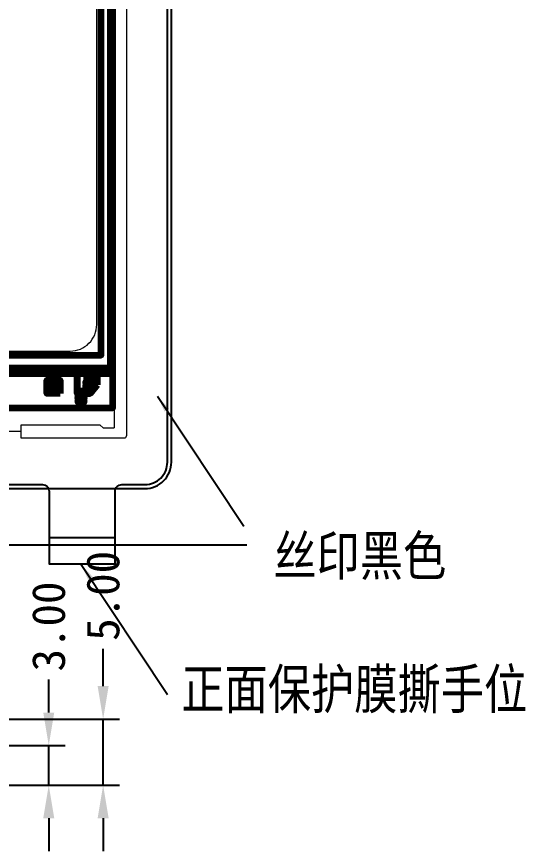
# Model space of a CAD drawing. Header units: inches. Extents: x 240 to 1407, y -538 to -118.
# Drawn here: x 1024.6 to 1063.1, y -395.4 to -332.3 of the extents above; entities that cross this region are included whole.
import ezdxf
from ezdxf.enums import TextEntityAlignment as Align

# ---------------------------------------------------------------- set-up
doc = ezdxf.new("R2010")
doc.units = ezdxf.units.IN
doc.header["$LTSCALE"] = 1.21
doc.header["$MEASUREMENT"] = 0
doc.header["$PDMODE"] = 3
doc.header["$PDSIZE"] = 0.3125
doc.layers.get('0').update_dxf_attribs({"linetype": 'CONTINUOUS'})
doc.layers.get('Defpoints').update_dxf_attribs({"linetype": 'CONTINUOUS'})
for name, color, linetype, lineweight in [('2ITO.drawing', 4, 'CONTINUOUS', 100), ('DIM', 123, 'CONTINUOUS', 9), ('FPC', 40, 'CONTINUOUS', 20), ('GATE.drawing', 3, 'CONTINUOUS', 100), ('PVX.drawing', 8, 'CONTINUOUS', 100), ('TFT_line.drawing', 3, 'CONTINUOUS', 100)]:
    doc.layers.add(name, color=color, linetype=linetype, lineweight=lineweight)
for name, color, linetype in [('Cover lens', 6, 'CONTINUOUS'), ('标 注', 3, 'CONTINUOUS'), ('正保', 5, 'CONTINUOUS')]:
    doc.layers.add(name, color=color, linetype=linetype)
doc.styles.add('NOTE', font='ROMANS.shx', dxfattribs={"width": 0.8, "bigfont": 'EXTFONT.shx'})
doc.styles.get("Standard").update_dxf_attribs({"font": 'txt', "width": 0.8})
doc.styles.add('宋体', font='')
doc.styles.add('黑体', font='')
doc.styles.get('宋体').set_extended_font_data('SimSun')
doc.styles.get('黑体').set_extended_font_data('楷体_GB2312')
doc.dimstyles.new('HJ', dxfattribs={"dimtxt": 3.5, "dimasz": 2.5, "dimexe": 1.25, "dimexo": 0.625, "dimtad": 1, "dimtxsty": '黑体', "dimcen": 2.5, "dimclrd": 4, "dimclre": 4, "dimclrt": 4, "dimadec": 0, "dimazin": 0, "dimtfac": 1, "dimtmove": 0, "dimatfit": 3, "dimfxl": 1, "dimarcsym": 0})
doc.dimstyles.new('ISO-25', dxfattribs={"dimtxt": 2.5, "dimasz": 2.5, "dimexe": 1.25, "dimexo": 0.625, "dimtad": 1, "dimtxsty": 'Standard', "dimcen": 2.5, "dimadec": 0, "dimazin": 0, "dimtfac": 1, "dimtmove": 0, "dimatfit": 3, "dimfxl": 1, "dimarcsym": 0})
doc.dimstyles.new('STANDARD$7', dxfattribs={"dimtxt": 1.5, "dimasz": 1.25, "dimexe": 0.25, "dimexo": 0.25, "dimgap": 0.25, "dimtad": 0, "dimzin": 0, "dimdsep": 46, "dimtxsty": 'NOTE', "dimcen": 0.5, "dimclrd": 256, "dimclre": 5, "dimclrt": 256, "dimadec": 0, "dimazin": 0, "dimtfac": 1, "dimtmove": 0, "dimatfit": 1, "dimfxl": 1, "dimtolj": 1, "dimtzin": 0, "dimarcsym": 0})

# ---------------------------------------------------------------- blocks, each defined once
blk = doc.blocks.new('mark_process')
at = {"layer": 'GATE.drawing', "color": 3, "linetype": 'Continuous', "lineweight": 100}
blk.add_lwpolyline([(0.875, 0.6), (0.6, 0.6), (0.6, 0.875), (0.4, 0.875), (0.4, 0.6), (0.125, 0.6), (0.125, 0.4), (0.4, 0.4), (0.4, 0.125), (0.6, 0.125), (0.6, 0.4), (0.875, 0.4)], close=True, dxfattribs=at)
at = {"layer": 'TFT_line.drawing', "color": 3, "linetype": 'Continuous', "lineweight": 100}
blk.add_lwpolyline([(0, 0), (1, 0), (1, 1), (0, 1)], close=True, dxfattribs=at)
blk.add_text('PANEL PROC KEY', height=0.05, dxfattribs=at).set_placement((0.5, 0.06497), align=Align.MIDDLE_CENTER)
blk = doc.blocks.new('pvx_hole_4x4')
at = {"layer": 'PVX.drawing', "color": 8, "linetype": 'Continuous', "lineweight": 100}
blk.add_lwpolyline([(0.0038, 0), (0.004, 0.0002), (0.004, 0.0038), (0.0038, 0.004), (0.0002, 0.004), (0, 0.0038), (0, 0.0002), (0.0002, 0)], close=True, dxfattribs=at)
blk = doc.blocks.new('ag_pad')
at = {"layer": '2ITO.drawing', "color": 4, "linetype": 'Continuous', "lineweight": 100}
blk.add_lwpolyline([(0, 0.64102), (0, 1.7), (1.5, 1.7), (1.5, 0), (0.53419, 0)], close=True, dxfattribs=at)
at = {"layer": 'GATE.drawing', "color": 3, "linetype": 'Continuous', "lineweight": 100}
for points in [[(0, 0.64102), (0.53419, 0), (1.5, 0), (1.5, 1.7), (1.44739, 1.7), (1.44739, 1.685), (1.47739, 1.685), (1.47739, 1.67), (1.44739, 1.67), (1.44739, 1.655), (1.47739, 1.655), (1.47739, 1.64), (1.44739, 1.64), (1.44739, 1.625), (1.47739, 1.625), (1.47739, 1.61), (1.44739, 1.61), (1.44739, 1.595), (1.47739, 1.595), (1.47739, 1.58), (1.44739, 1.58), (1.44739, 1.565), (1.47739, 1.565), (1.47739, 1.55), (1.44739, 1.55), (1.44739, 1.535), (1.47739, 1.535), (1.47739, 1.52), (1.41739, 1.52), (1.41739, 1.535), (1.44739, 1.535), (1.44739, 1.55), (1.41739, 1.55), (1.41739, 1.565), (1.44739, 1.565), (1.44739, 1.58), (1.41739, 1.58), (1.41739, 1.595), (1.44739, 1.595), (1.44739, 1.61), (1.41739, 1.61), (1.41739, 1.625), (1.44739, 1.625), (1.44739, 1.64), (1.41739, 1.64), (1.41739, 1.655), (1.44739, 1.655), (1.44739, 1.67), (1.41739, 1.67), (1.41739, 1.685), (1.44739, 1.685), (1.44739, 1.7), (1.37239, 1.7), (1.37239, 1.685), (1.40239, 1.685), (1.40239, 1.67), (1.37239, 1.67), (1.37239, 1.655), (1.40239, 1.655), (1.40239, 1.64), (1.37239, 1.64), (1.37239, 1.625), (1.40239, 1.625), (1.40239, 1.61), (1.37239, 1.61), (1.37239, 1.595), (1.40239, 1.595), (1.40239, 1.58), (1.37239, 1.58), (1.37239, 1.565), (1.40239, 1.565), (1.40239, 1.55), (1.37239, 1.55), (1.37239, 1.535), (1.40239, 1.535), (1.40239, 1.52), (1.34239, 1.52), (1.34239, 1.535), (1.37239, 1.535), (1.37239, 1.55), (1.34239, 1.55), (1.34239, 1.565), (1.37239, 1.565), (1.37239, 1.58), (1.34239, 1.58), (1.34239, 1.595), (1.37239, 1.595), (1.37239, 1.61), (1.34239, 1.61), (1.34239, 1.625), (1.37239, 1.625), (1.37239, 1.64), (1.34239, 1.64), (1.34239, 1.655), (1.37239, 1.655), (1.37239, 1.67), (1.34239, 1.67), (1.34239, 1.685), (1.37239, 1.685), (1.37239, 1.7), (1.29739, 1.7), (1.29739, 1.685), (1.32739, 1.685), (1.32739, 1.67), (1.29739, 1.67), (1.29739, 1.655), (1.32739, 1.655), (1.32739, 1.64), (1.29739, 1.64), (1.29739, 1.625), (1.32739, 1.625), (1.32739, 1.61), (1.29739, 1.61), (1.29739, 1.595), (1.32739, 1.595), (1.32739, 1.58), (1.29739, 1.58), (1.29739, 1.565), (1.32739, 1.565), (1.32739, 1.55), (1.29739, 1.55), (1.29739, 1.535), (1.32739, 1.535), (1.32739, 1.52), (1.26739, 1.52), (1.26739, 1.535), (1.29739, 1.535), (1.29739, 1.55), (1.26739, 1.55), (1.26739, 1.565), (1.29739, 1.565), (1.29739, 1.58), (1.26739, 1.58), (1.26739, 1.595), (1.29739, 1.595), (1.29739, 1.61), (1.26739, 1.61), (1.26739, 1.625), (1.29739, 1.625), (1.29739, 1.64), (1.26739, 1.64), (1.26739, 1.655), (1.29739, 1.655), (1.29739, 1.67), (1.26739, 1.67), (1.26739, 1.685), (1.29739, 1.685), (1.29739, 1.7), (1.22239, 1.7), (1.22239, 1.685), (1.25239, 1.685), (1.25239, 1.67), (1.22239, 1.67), (1.22239, 1.655), (1.25239, 1.655), (1.25239, 1.64), (1.22239, 1.64), (1.22239, 1.625), (1.25239, 1.625), (1.25239, 1.61), (1.22239, 1.61), (1.22239, 1.595), (1.25239, 1.595), (1.25239, 1.58), (1.22239, 1.58), (1.22239, 1.565), (1.25239, 1.565), (1.25239, 1.55), (1.22239, 1.55), (1.22239, 1.535), (1.25239, 1.535), (1.25239, 1.52), (1.19239, 1.52), (1.19239, 1.535), (1.22239, 1.535), (1.22239, 1.55), (1.19239, 1.55), (1.19239, 1.565), (1.22239, 1.565), (1.22239, 1.58), (1.19239, 1.58), (1.19239, 1.595), (1.22239, 1.595), (1.22239, 1.61), (1.19239, 1.61), (1.19239, 1.625), (1.22239, 1.625), (1.22239, 1.64), (1.19239, 1.64), (1.19239, 1.655), (1.22239, 1.655), (1.22239, 1.67), (1.19239, 1.67), (1.19239, 1.685), (1.22239, 1.685), (1.22239, 1.7), (1.14739, 1.7), (1.14739, 1.685), (1.17739, 1.685), (1.17739, 1.67), (1.14739, 1.67), (1.14739, 1.655), (1.17739, 1.655), (1.17739, 1.64), (1.14739, 1.64), (1.14739, 1.625), (1.17739, 1.625), (1.17739, 1.61), (1.14739, 1.61), (1.14739, 1.595), (1.17739, 1.595), (1.17739, 1.58), (1.14739, 1.58), (1.14739, 1.565), (1.17739, 1.565), (1.17739, 1.55), (1.14739, 1.55), (1.14739, 1.535), (1.17739, 1.535), (1.17739, 1.52), (1.11739, 1.52), (1.11739, 1.535), (1.14739, 1.535), (1.14739, 1.55), (1.11739, 1.55), (1.11739, 1.565), (1.14739, 1.565), (1.14739, 1.58), (1.11739, 1.58), (1.11739, 1.595), (1.14739, 1.595), (1.14739, 1.61), (1.11739, 1.61), (1.11739, 1.625), (1.14739, 1.625), (1.14739, 1.64), (1.11739, 1.64), (1.11739, 1.655), (1.14739, 1.655), (1.14739, 1.67), (1.11739, 1.67), (1.11739, 1.685), (1.14739, 1.685), (1.14739, 1.7), (1.07239, 1.7), (1.07239, 1.685), (1.10239, 1.685), (1.10239, 1.67), (1.07239, 1.67), (1.07239, 1.655), (1.10239, 1.655), (1.10239, 1.64), (1.07239, 1.64), (1.07239, 1.625), (1.10239, 1.625), (1.10239, 1.61), (1.07239, 1.61), (1.07239, 1.595), (1.10239, 1.595), (1.10239, 1.58), (1.07239, 1.58), (1.07239, 1.565), (1.10239, 1.565), (1.10239, 1.55), (1.07239, 1.55), (1.07239, 1.535), (1.10239, 1.535), (1.10239, 1.52), (1.04239, 1.52), (1.04239, 1.535), (1.07239, 1.535), (1.07239, 1.55), (1.04239, 1.55), (1.04239, 1.565), (1.07239, 1.565), (1.07239, 1.58), (1.04239, 1.58), (1.04239, 1.595), (1.07239, 1.595), (1.07239, 1.61), (1.04239, 1.61), (1.04239, 1.625), (1.07239, 1.625), (1.07239, 1.64), (1.04239, 1.64), (1.04239, 1.655), (1.07239, 1.655), (1.07239, 1.67), (1.04239, 1.67), (1.04239, 1.685), (1.07239, 1.685), (1.07239, 1.7), (0.99739, 1.7), (0.99739, 1.685), (1.02739, 1.685), (1.02739, 1.67), (0.99739, 1.67), (0.99739, 1.655), (1.02739, 1.655), (1.02739, 1.64), (0.99739, 1.64), (0.99739, 1.625), (1.02739, 1.625), (1.02739, 1.61), (0.99739, 1.61), (0.99739, 1.595), (1.02739, 1.595), (1.02739, 1.58), (0.99739, 1.58), (0.99739, 1.565), (1.02739, 1.565), (1.02739, 1.55), (0.99739, 1.55), (0.99739, 1.535), (1.02739, 1.535), (1.02739, 1.52), (0.96739, 1.52), (0.96739, 1.535), (0.99739, 1.535), (0.99739, 1.55), (0.96739, 1.55), (0.96739, 1.565), (0.99739, 1.565), (0.99739, 1.58), (0.96739, 1.58), (0.96739, 1.595), (0.99739, 1.595), (0.99739, 1.61), (0.96739, 1.61), (0.96739, 1.625), (0.99739, 1.625), (0.99739, 1.64), (0.96739, 1.64), (0.96739, 1.655), (0.99739, 1.655), (0.99739, 1.67), (0.96739, 1.67), (0.96739, 1.685), (0.99739, 1.685), (0.99739, 1.7), (0.92239, 1.7), (0.92239, 1.685), (0.95239, 1.685), (0.95239, 1.67), (0.92239, 1.67), (0.92239, 1.655), (0.95239, 1.655), (0.95239, 1.64), (0.92239, 1.64), (0.92239, 1.625), (0.95239, 1.625), (0.95239, 1.61), (0.92239, 1.61), (0.92239, 1.595), (0.95239, 1.595), (0.95239, 1.58), (0.92239, 1.58), (0.92239, 1.565), (0.95239, 1.565), (0.95239, 1.55), (0.92239, 1.55), (0.92239, 1.535), (0.95239, 1.535), (0.95239, 1.52), (0.89239, 1.52), (0.89239, 1.535), (0.92239, 1.535), (0.92239, 1.55), (0.89239, 1.55), (0.89239, 1.565), (0.92239, 1.565), (0.92239, 1.58), (0.89239, 1.58), (0.89239, 1.595), (0.92239, 1.595), (0.92239, 1.61), (0.89239, 1.61), (0.89239, 1.625), (0.92239, 1.625), (0.92239, 1.64), (0.89239, 1.64), (0.89239, 1.655), (0.92239, 1.655), (0.92239, 1.67), (0.89239, 1.67), (0.89239, 1.685), (0.92239, 1.685), (0.92239, 1.7), (0.84739, 1.7), (0.84739, 1.685), (0.87739, 1.685), (0.87739, 1.67), (0.84739, 1.67), (0.84739, 1.655), (0.87739, 1.655), (0.87739, 1.64), (0.84739, 1.64), (0.84739, 1.625), (0.87739, 1.625), (0.87739, 1.61), (0.84739, 1.61), (0.84739, 1.595), (0.87739, 1.595), (0.87739, 1.58), (0.84739, 1.58), (0.84739, 1.565), (0.87739, 1.565), (0.87739, 1.55), (0.84739, 1.55), (0.84739, 1.535), (0.87739, 1.535), (0.87739, 1.52), (0.81739, 1.52), (0.81739, 1.535), (0.84739, 1.535), (0.84739, 1.55), (0.81739, 1.55), (0.81739, 1.565), (0.84739, 1.565), (0.84739, 1.58), (0.81739, 1.58), (0.81739, 1.595), (0.84739, 1.595), (0.84739, 1.61), (0.81739, 1.61), (0.81739, 1.625), (0.84739, 1.625), (0.84739, 1.64), (0.81739, 1.64), (0.81739, 1.655), (0.84739, 1.655), (0.84739, 1.67), (0.81739, 1.67), (0.81739, 1.685), (0.84739, 1.685), (0.84739, 1.7), (0.77239, 1.7), (0.77239, 1.685), (0.80239, 1.685), (0.80239, 1.67), (0.77239, 1.67), (0.77239, 1.655), (0.80239, 1.655), (0.80239, 1.64), (0.77239, 1.64), (0.77239, 1.625), (0.80239, 1.625), (0.80239, 1.61), (0.77239, 1.61), (0.77239, 1.595), (0.80239, 1.595), (0.80239, 1.58), (0.77239, 1.58), (0.77239, 1.565), (0.80239, 1.565), (0.80239, 1.55), (0.77239, 1.55), (0.77239, 1.535), (0.80239, 1.535), (0.80239, 1.52), (0.74239, 1.52), (0.74239, 1.535), (0.77239, 1.535), (0.77239, 1.55), (0.74239, 1.55), (0.74239, 1.565), (0.77239, 1.565), (0.77239, 1.58), (0.74239, 1.58), (0.74239, 1.595), (0.77239, 1.595), (0.77239, 1.61), (0.74239, 1.61), (0.74239, 1.625), (0.77239, 1.625), (0.77239, 1.64), (0.74239, 1.64), (0.74239, 1.655), (0.77239, 1.655), (0.77239, 1.67), (0.74239, 1.67), (0.74239, 1.685), (0.77239, 1.685), (0.77239, 1.7), (0.69739, 1.7), (0.69739, 1.685), (0.72739, 1.685), (0.72739, 1.67), (0.69739, 1.67), (0.69739, 1.655), (0.72739, 1.655), (0.72739, 1.64), (0.69739, 1.64), (0.69739, 1.625), (0.72739, 1.625), (0.72739, 1.61), (0.69739, 1.61), (0.69739, 1.595), (0.72739, 1.595), (0.72739, 1.58), (0.69739, 1.58), (0.69739, 1.565), (0.72739, 1.565), (0.72739, 1.55), (0.69739, 1.55), (0.69739, 1.535), (0.72739, 1.535), (0.72739, 1.52), (0.7, 1.52), (0.7, 1.32051), (0.8, 1.32051), (0.8, 0.92051), (0.7221, 0.92051), (0.7221, 0.85773), (0.8769, 0.85773), (0.8769, 0.80773), (0.74356, 0.80773), (0.74356, 0.58551), (0.8769, 0.58551), (0.8769, 0.53551), (0.67892, 0.53551), (0.67892, 0.49818), (0.78649, 0.49818), (0.88245, 0.40222), (0.88245, 0.27191), (0.78648, 0.17595), (0.69912, 0.17595), (0.69912, 0.31484), (0.74912, 0.31484), (0.74912, 0.22595), (0.76579, 0.22595), (0.83245, 0.29262), (0.83245, 0.38151), (0.76579, 0.44818), (0.58801, 0.44818), (0.52135, 0.38151), (0.52135, 0.29262), (0.58801, 0.22595), (0.61024, 0.22595), (0.61024, 0.17595), (0.56731, 0.17595), (0.47135, 0.2719), (0.47135, 0.39818), (0.57135, 0.49818), (0.67892, 0.49818), (0.67892, 0.53551), (0.5673, 0.53551), (0.47135, 0.63146), (0.47135, 0.76177), (0.56731, 0.85773), (0.7221, 0.85773), (0.7221, 0.92051), (0.4, 0.92051), (0.4, 1.32051), (0.7, 1.32051), (0.7, 1.52), (0.66739, 1.52), (0.66739, 1.535), (0.69739, 1.535), (0.69739, 1.55), (0.66739, 1.55), (0.66739, 1.565), (0.69739, 1.565), (0.69739, 1.58), (0.66739, 1.58), (0.66739, 1.595), (0.69739, 1.595), (0.69739, 1.61), (0.66739, 1.61), (0.66739, 1.625), (0.69739, 1.625), (0.69739, 1.64), (0.66739, 1.64), (0.66739, 1.655), (0.69739, 1.655), (0.69739, 1.67), (0.66739, 1.67), (0.66739, 1.685), (0.69739, 1.685), (0.69739, 1.7), (0.62239, 1.7), (0.62239, 1.685), (0.65239, 1.685), (0.65239, 1.67), (0.62239, 1.67), (0.62239, 1.655), (0.65239, 1.655), (0.65239, 1.64), (0.62239, 1.64), (0.62239, 1.625), (0.65239, 1.625), (0.65239, 1.61), (0.62239, 1.61), (0.62239, 1.595), (0.65239, 1.595), (0.65239, 1.58), (0.62239, 1.58), (0.62239, 1.565), (0.65239, 1.565), (0.65239, 1.55), (0.62239, 1.55), (0.62239, 1.535), (0.65239, 1.535), (0.65239, 1.52), (0.59239, 1.52), (0.59239, 1.535), (0.62239, 1.535), (0.62239, 1.55), (0.59239, 1.55), (0.59239, 1.565), (0.62239, 1.565), (0.62239, 1.58), (0.59239, 1.58), (0.59239, 1.595), (0.62239, 1.595), (0.62239, 1.61), (0.59239, 1.61), (0.59239, 1.625), (0.62239, 1.625), (0.62239, 1.64), (0.59239, 1.64), (0.59239, 1.655), (0.62239, 1.655), (0.62239, 1.67), (0.59239, 1.67), (0.59239, 1.685), (0.62239, 1.685), (0.62239, 1.7), (0.54739, 1.7), (0.54739, 1.685), (0.57739, 1.685), (0.57739, 1.67), (0.54739, 1.67), (0.54739, 1.655), (0.57739, 1.655), (0.57739, 1.64), (0.54739, 1.64), (0.54739, 1.625), (0.57739, 1.625), (0.57739, 1.61), (0.54739, 1.61), (0.54739, 1.595), (0.57739, 1.595), (0.57739, 1.58), (0.54739, 1.58), (0.54739, 1.565), (0.57739, 1.565), (0.57739, 1.55), (0.54739, 1.55), (0.54739, 1.535), (0.57739, 1.535), (0.57739, 1.52), (0.51739, 1.52), (0.51739, 1.535), (0.54739, 1.535), (0.54739, 1.55), (0.51739, 1.55), (0.51739, 1.565), (0.54739, 1.565), (0.54739, 1.58), (0.51739, 1.58), (0.51739, 1.595), (0.54739, 1.595), (0.54739, 1.61), (0.51739, 1.61), (0.51739, 1.625), (0.54739, 1.625), (0.54739, 1.64), (0.51739, 1.64), (0.51739, 1.655), (0.54739, 1.655), (0.54739, 1.67), (0.51739, 1.67), (0.51739, 1.685), (0.54739, 1.685), (0.54739, 1.7), (0.47239, 1.7), (0.47239, 1.685), (0.50239, 1.685), (0.50239, 1.67), (0.47239, 1.67), (0.47239, 1.655), (0.50239, 1.655), (0.50239, 1.64), (0.47239, 1.64), (0.47239, 1.625), (0.50239, 1.625), (0.50239, 1.61), (0.47239, 1.61), (0.47239, 1.595), (0.50239, 1.595), (0.50239, 1.58), (0.47239, 1.58), (0.47239, 1.565), (0.50239, 1.565), (0.50239, 1.55), (0.47239, 1.55), (0.47239, 1.535), (0.50239, 1.535), (0.50239, 1.52), (0.44239, 1.52), (0.44239, 1.535), (0.47239, 1.535), (0.47239, 1.55), (0.44239, 1.55), (0.44239, 1.565), (0.47239, 1.565), (0.47239, 1.58), (0.44239, 1.58), (0.44239, 1.595), (0.47239, 1.595), (0.47239, 1.61), (0.44239, 1.61), (0.44239, 1.625), (0.47239, 1.625), (0.47239, 1.64), (0.44239, 1.64), (0.44239, 1.655), (0.47239, 1.655), (0.47239, 1.67), (0.44239, 1.67), (0.44239, 1.685), (0.47239, 1.685), (0.47239, 1.7), (0.39739, 1.7), (0.39739, 1.685), (0.42739, 1.685), (0.42739, 1.67), (0.39739, 1.67), (0.39739, 1.655), (0.42739, 1.655), (0.42739, 1.64), (0.39739, 1.64), (0.39739, 1.625), (0.42739, 1.625), (0.42739, 1.61), (0.39739, 1.61), (0.39739, 1.595), (0.42739, 1.595), (0.42739, 1.58), (0.39739, 1.58), (0.39739, 1.565), (0.42739, 1.565), (0.42739, 1.55), (0.39739, 1.55), (0.39739, 1.535), (0.42739, 1.535), (0.42739, 1.52), (0.36739, 1.52), (0.36739, 1.535), (0.39739, 1.535), (0.39739, 1.55), (0.36739, 1.55), (0.36739, 1.565), (0.39739, 1.565), (0.39739, 1.58), (0.36739, 1.58), (0.36739, 1.595), (0.39739, 1.595), (0.39739, 1.61), (0.36739, 1.61), (0.36739, 1.625), (0.39739, 1.625), (0.39739, 1.64), (0.36739, 1.64), (0.36739, 1.655), (0.39739, 1.655), (0.39739, 1.67), (0.36739, 1.67), (0.36739, 1.685), (0.39739, 1.685), (0.39739, 1.7), (0.32239, 1.7), (0.32239, 1.685), (0.35239, 1.685), (0.35239, 1.67), (0.32239, 1.67), (0.32239, 1.655), (0.35239, 1.655), (0.35239, 1.64), (0.32239, 1.64), (0.32239, 1.625), (0.35239, 1.625), (0.35239, 1.61), (0.32239, 1.61), (0.32239, 1.595), (0.35239, 1.595), (0.35239, 1.58), (0.32239, 1.58), (0.32239, 1.565), (0.35239, 1.565), (0.35239, 1.55), (0.32239, 1.55), (0.32239, 1.535), (0.35239, 1.535), (0.35239, 1.52), (0.29239, 1.52), (0.29239, 1.535), (0.32239, 1.535), (0.32239, 1.55), (0.29239, 1.55), (0.29239, 1.565), (0.32239, 1.565), (0.32239, 1.58), (0.29239, 1.58), (0.29239, 1.595), (0.32239, 1.595), (0.32239, 1.61), (0.29239, 1.61), (0.29239, 1.625), (0.32239, 1.625), (0.32239, 1.64), (0.29239, 1.64), (0.29239, 1.655), (0.32239, 1.655), (0.32239, 1.67), (0.29239, 1.67), (0.29239, 1.685), (0.32239, 1.685), (0.32239, 1.7), (0.24739, 1.7), (0.24739, 1.685), (0.27739, 1.685), (0.27739, 1.67), (0.24739, 1.67), (0.24739, 1.655), (0.27739, 1.655), (0.27739, 1.64), (0.24739, 1.64), (0.24739, 1.625), (0.27739, 1.625), (0.27739, 1.61), (0.24739, 1.61), (0.24739, 1.595), (0.27739, 1.595), (0.27739, 1.58), (0.24739, 1.58), (0.24739, 1.565), (0.27739, 1.565), (0.27739, 1.55), (0.24739, 1.55), (0.24739, 1.535), (0.27739, 1.535), (0.27739, 1.52), (0.21739, 1.52), (0.21739, 1.535), (0.24739, 1.535), (0.24739, 1.55), (0.21739, 1.55), (0.21739, 1.565), (0.24739, 1.565), (0.24739, 1.58), (0.21739, 1.58), (0.21739, 1.595), (0.24739, 1.595), (0.24739, 1.61), (0.21739, 1.61), (0.21739, 1.625), (0.24739, 1.625), (0.24739, 1.64), (0.21739, 1.64), (0.21739, 1.655), (0.24739, 1.655), (0.24739, 1.67), (0.21739, 1.67), (0.21739, 1.685), (0.24739, 1.685), (0.24739, 1.7), (0.17239, 1.7), (0.17239, 1.685), (0.20239, 1.685), (0.20239, 1.67), (0.17239, 1.67), (0.17239, 1.655), (0.20239, 1.655), (0.20239, 1.64), (0.17239, 1.64), (0.17239, 1.625), (0.20239, 1.625), (0.20239, 1.61), (0.17239, 1.61), (0.17239, 1.595), (0.20239, 1.595), (0.20239, 1.58), (0.17239, 1.58), (0.17239, 1.565), (0.20239, 1.565), (0.20239, 1.55), (0.17239, 1.55), (0.17239, 1.535), (0.20239, 1.535), (0.20239, 1.52), (0.14239, 1.52), (0.14239, 1.535), (0.17239, 1.535), (0.17239, 1.55), (0.14239, 1.55), (0.14239, 1.565), (0.17239, 1.565), (0.17239, 1.58), (0.14239, 1.58), (0.14239, 1.595), (0.17239, 1.595), (0.17239, 1.61), (0.14239, 1.61), (0.14239, 1.625), (0.17239, 1.625), (0.17239, 1.64), (0.14239, 1.64), (0.14239, 1.655), (0.17239, 1.655), (0.17239, 1.67), (0.14239, 1.67), (0.14239, 1.685), (0.17239, 1.685), (0.17239, 1.7), (0.09739, 1.7), (0.09739, 1.685), (0.12739, 1.685), (0.12739, 1.67), (0.09739, 1.67), (0.09739, 1.655), (0.12739, 1.655), (0.12739, 1.64), (0.09739, 1.64), (0.09739, 1.625), (0.12739, 1.625), (0.12739, 1.61), (0.09739, 1.61), (0.09739, 1.595), (0.12739, 1.595), (0.12739, 1.58), (0.09739, 1.58), (0.09739, 1.565), (0.12739, 1.565), (0.12739, 1.55), (0.09739, 1.55), (0.09739, 1.535), (0.12739, 1.535), (0.12739, 1.52), (0.06739, 1.52), (0.06739, 1.535), (0.09739, 1.535), (0.09739, 1.55), (0.06739, 1.55), (0.06739, 1.565), (0.09739, 1.565), (0.09739, 1.58), (0.06739, 1.58), (0.06739, 1.595), (0.09739, 1.595), (0.09739, 1.61), (0.06739, 1.61), (0.06739, 1.625), (0.09739, 1.625), (0.09739, 1.64), (0.06739, 1.64), (0.06739, 1.655), (0.09739, 1.655), (0.09739, 1.67), (0.06739, 1.67), (0.06739, 1.685), (0.09739, 1.685), (0.09739, 1.7), (0.03369, 1.7), (0.03369, 1.685), (0.05239, 1.685), (0.05239, 1.67), (0.03369, 1.67), (0.03369, 1.655), (0.05239, 1.655), (0.05239, 1.64), (0.03369, 1.64), (0.03369, 1.625), (0.05239, 1.625), (0.05239, 1.61), (0.03369, 1.61), (0.03369, 1.595), (0.05239, 1.595), (0.05239, 1.58), (0.03369, 1.58), (0.03369, 1.565), (0.05239, 1.565), (0.05239, 1.55), (0.03369, 1.55), (0.03369, 1.535), (0.05239, 1.535), (0.05239, 1.52), (0.015, 1.52), (0.015, 1.535), (0.03369, 1.535), (0.03369, 1.55), (0.015, 1.55), (0.015, 1.565), (0.03369, 1.565), (0.03369, 1.58), (0.015, 1.58), (0.015, 1.595), (0.03369, 1.595), (0.03369, 1.61), (0.015, 1.61), (0.015, 1.625), (0.03369, 1.625), (0.03369, 1.64), (0.015, 1.64), (0.015, 1.655), (0.03369, 1.655), (0.03369, 1.67), (0.015, 1.67), (0.015, 1.685), (0.03369, 1.685), (0.03369, 1.7), (0, 1.7)], [(0.5, 1.02051), (0.7, 1.02051), (0.7, 1.22051), (0.5, 1.22051)], [(0.58801, 0.80773), (0.52135, 0.74106), (0.52135, 0.65217), (0.58801, 0.58551), (0.69356, 0.58551), (0.69356, 0.80773)]]:
    blk.add_lwpolyline(points, close=True, dxfattribs=at)
at = {"color": 1, "linetype": 'Continuous', "lineweight": 100, "row_count": 44, "column_count": 25, "row_spacing": 0.02, "column_spacing": 0.02}
blk.add_blockref('pvx_hole_4x4', (0.97547, 0.2), dxfattribs=at)
blk = doc.blocks.new('zw$7216')
at = {"layer": '2ITO.drawing', "linetype": 'Continuous', "lineweight": 100}
for points in [[(-28.98, -48.2), (28.98, -48.2), (28.98, 47.7), (-28.98, 47.7)], [(-28.98, -50.8), (28.98, -50.8), (28.98, 47.7), (-28.98, 47.7)], [(-28.08, -46.8), (28.08, -46.8), (28.08, 46.8), (-28.08, 46.8)]]:
    blk.add_lwpolyline(points, close=True, dxfattribs=at)
at = {"layer": '2ITO.drawing', "color": 6}
blk.add_lwpolyline([(-28.78, 47.5), (28.78, 47.5), (28.78, -47.8), (-28.78, -47.8)], close=True, dxfattribs=at)
at = {"layer": '2ITO.drawing', "linetype": 'Continuous', "lineweight": 100, "xscale": -1}
for name, p in [('ag_pad', (27.78, -49.7)), ('mark_process', (24.98, -49.7))]:
    blk.add_blockref(name, p, dxfattribs=at)
blk = doc.blocks.new('*D222')
at = {"layer": 'Defpoints', "color": 0}
for p in [(1013.157, -385.405), (1031.142, -385.405), (1012.957, -390.405)]:
    blk.add_point(p, dxfattribs=at)
at = {"layer": 'FPC', "color": 3, "lineweight": -2}
for p, q in [((1031.142, -382.905), (1031.142, -380.085)), ((1013.782, -385.405), (1032.392, -385.405)), ((1031.142, -390.405), (1031.142, -385.405)), ((1013.582, -390.405), (1032.392, -390.405)), ((1031.142, -392.905), (1031.142, -395.405))]:
    blk.add_line(p, q, dxfattribs=at)
at = {"layer": 'FPC', "color": 3}
for points in [[(1030.726, -382.905), (1031.559, -382.905), (1031.142, -385.405)], [(1030.726, -392.905), (1031.559, -392.905), (1031.142, -390.405)]]:
    blk.add_solid(points, dxfattribs=at)
at = {"layer": 'FPC', "color": 7, "insert": (1031.142, -376.08), "char_height": 2.5, "attachment_point": 5, "rotation": 90, "style": '宋体'}
blk.add_mtext('5.00', dxfattribs=at)
blk = doc.blocks.new('*D223')
at = {"layer": 'Defpoints', "color": 0}
for p in [(1013.157, -387.405), (1027.025, -387.405), (1012.957, -390.405)]:
    blk.add_point(p, dxfattribs=at)
at = {"layer": 'FPC', "color": 3, "lineweight": -2}
for p, q in [((1027.025, -384.905), (1027.025, -382.405)), ((1013.782, -387.405), (1028.275, -387.405)), ((1027.025, -390.405), (1027.025, -387.405)), ((1013.582, -390.405), (1028.275, -390.405)), ((1027.025, -392.905), (1027.025, -395.405))]:
    blk.add_line(p, q, dxfattribs=at)
at = {"layer": 'FPC', "color": 3}
for points in [[(1026.608, -384.905), (1027.442, -384.905), (1027.025, -387.405)], [(1026.608, -392.905), (1027.442, -392.905), (1027.025, -390.405)]]:
    blk.add_solid(points, dxfattribs=at)
at = {"layer": 'FPC', "color": 7, "insert": (1027.025, -378.4), "char_height": 2.5, "attachment_point": 5, "rotation": 90, "style": '宋体'}
blk.add_mtext('3.00', dxfattribs=at)

msp = doc.modelspace()

# ---------------------------------------------------------------- linework, layer by layer
at = {"layer": 'Cover lens', "linetype": 'Continuous'}
msp.add_lwpolyline([(971.507, -367.965), (1034.307, -367.965, 0.414214), (1036.307, -365.965), (1036.307, -255.565, 0.414214), (1034.307, -253.565), (971.507, -253.565, 0.414214), (969.507, -255.565), (969.507, -365.965, 0.414214)], format="xyb", close=True, dxfattribs=at)
at = {"layer": 'Cover lens', "lineweight": 5}
msp.add_lwpolyline([(977.157, -357.565), (1028.657, -357.565, 0.414214), (1030.657, -355.565), (1030.657, -266.565, 0.414214), (1028.657, -264.565), (977.157, -264.565, 0.414214), (975.157, -266.565), (975.157, -355.565, 0.414214)], format="xyb", close=True, dxfattribs=at)
at = {"layer": 'FPC', "color": 0, "lineweight": 5}
for p, q in [((1032.907, -261.785), (1032.907, -363.985)), ((1031.987, -267.024), (1031.987, -363.365)), ((980.905, -363.635), (1024.91, -363.635)), ((1031.133, -363.365), (1030.924, -363.165)), ((1031.133, -363.365), (1031.987, -363.365)), ((1024.91, -364.135), (1032.757, -364.135))]:
    msp.add_line(p, q, dxfattribs=at)
msp.add_lwpolyline([(1030.924, -363.165), (1024.91, -363.165), (1024.91, -364.135)], dxfattribs=at)
msp.add_arc((1032.757, -363.985), 0.15, 270, 0, dxfattribs=at)
at = {"layer": '正保', "color": 1}
msp.add_lwpolyline([(1032.552, -367.665), (1034.307, -367.665, 0.414214), (1036.007, -365.965), (1036.007, -255.565, 0.414214), (1034.307, -253.865), (971.507, -253.865, 0.414214), (969.807, -255.565), (969.807, -365.965, 0.414214), (971.507, -367.665), (1026.552, -367.665, -0.414214), (1027.052, -368.165), (1027.052, -371.665), (1032.052, -371.665), (1032.052, -368.165, -0.414214)], format="xyb", close=True, dxfattribs=at)
at = {"layer": '正保'}
msp.add_lwpolyline([(1032.552, -367.665), (1034.307, -367.665, 0.414214), (1036.007, -365.965), (1036.007, -255.565, 0.414214), (1034.307, -253.865), (971.507, -253.865, 0.414214), (969.807, -255.565), (969.807, -365.965, 0.414214), (971.507, -367.665), (1026.552, -367.665, -0.414214), (1027.052, -368.165), (1027.052, -373.665), (1032.052, -373.665), (1032.052, -368.165, -0.414214)], format="xyb", close=True, dxfattribs=at)

# ---------------------------------------------------------------- block references
at = {"layer": '标 注', "color": 5}
msp.add_blockref('zw$7216', (1002.907, -311.065), dxfattribs=at)

# ---------------------------------------------------------------- texts
at = {"layer": 'DIM', "lineweight": 5, "char_height": 3, "attachment_point": 1}
for s, insert, width in [('{\\fSimSun|b0|i0|c134|p2;丝印黑色}', (1044.024, -371.543), 19.5597), ('{\\fSimSun|b0|i0|c134|p2;正面保护膜撕手位}', (1037.06, -381.63), 29.56649)]:
    msp.add_mtext(s, dxfattribs=dict(at, insert=insert, width=width))

# ---------------------------------------------------------------- dimensions: what is measured, and where the dimension line sits
at = {"layer": 'FPC', "color": 2}
dim = msp.add_linear_dim(base=(1031.142, -385.405), p1=(1012.957, -390.405), p2=(1013.157, -385.405), angle=90, dimstyle='ISO-25', override={"dimtad": 0, "dimzin": 0, "dimdsep": 46, "dimtxsty": '宋体', "dimclrd": 3, "dimclre": 3, "dimclrt": 7}, dxfattribs=at)
dim.commit()
dim.dimension.update_dxf_attribs({"geometry": '*D222', "text_midpoint": (1031.142, -376.08), "dimtype": 160})
dim = msp.add_linear_dim(base=(1027.025, -387.405), p1=(1012.957, -390.405), p2=(1013.157, -387.405), angle=90, dimstyle='ISO-25', override={"dimtad": 0, "dimzin": 0, "dimdsep": 46, "dimtxsty": '宋体', "dimclrd": 3, "dimclre": 3, "dimclrt": 7}, dxfattribs=at)
dim.commit()
dim.dimension.update_dxf_attribs({"geometry": '*D223', "text_midpoint": (1027.025, -378.4)})

# ---------------------------------------------------------------- leaders
at = {"lineweight": 5}
for points in [[(1035.266, -360.986), (1041.793, -370.821)], [(1029.485, -373.709), (1036.011, -383.544)]]:
    msp.add_leader(points, dimstyle='STANDARD$7', override={"dimgap": 0.25, "dimtad": 0}, dxfattribs=at)
at = {"color": 7}
msp.add_leader([(1009.702, -372.211), (1042.018, -372.213)], dimstyle='HJ', override={"dimgap": 0.625, "dimtad": 0, "dimzin": 0, "dimdsep": 46, "dimtxsty": '宋体', "dimclrd": 3, "dimclre": 3, "dimclrt": 7, "dimtfillclr": 4}, dxfattribs=at)

doc.saveas('drawing.dxf')
